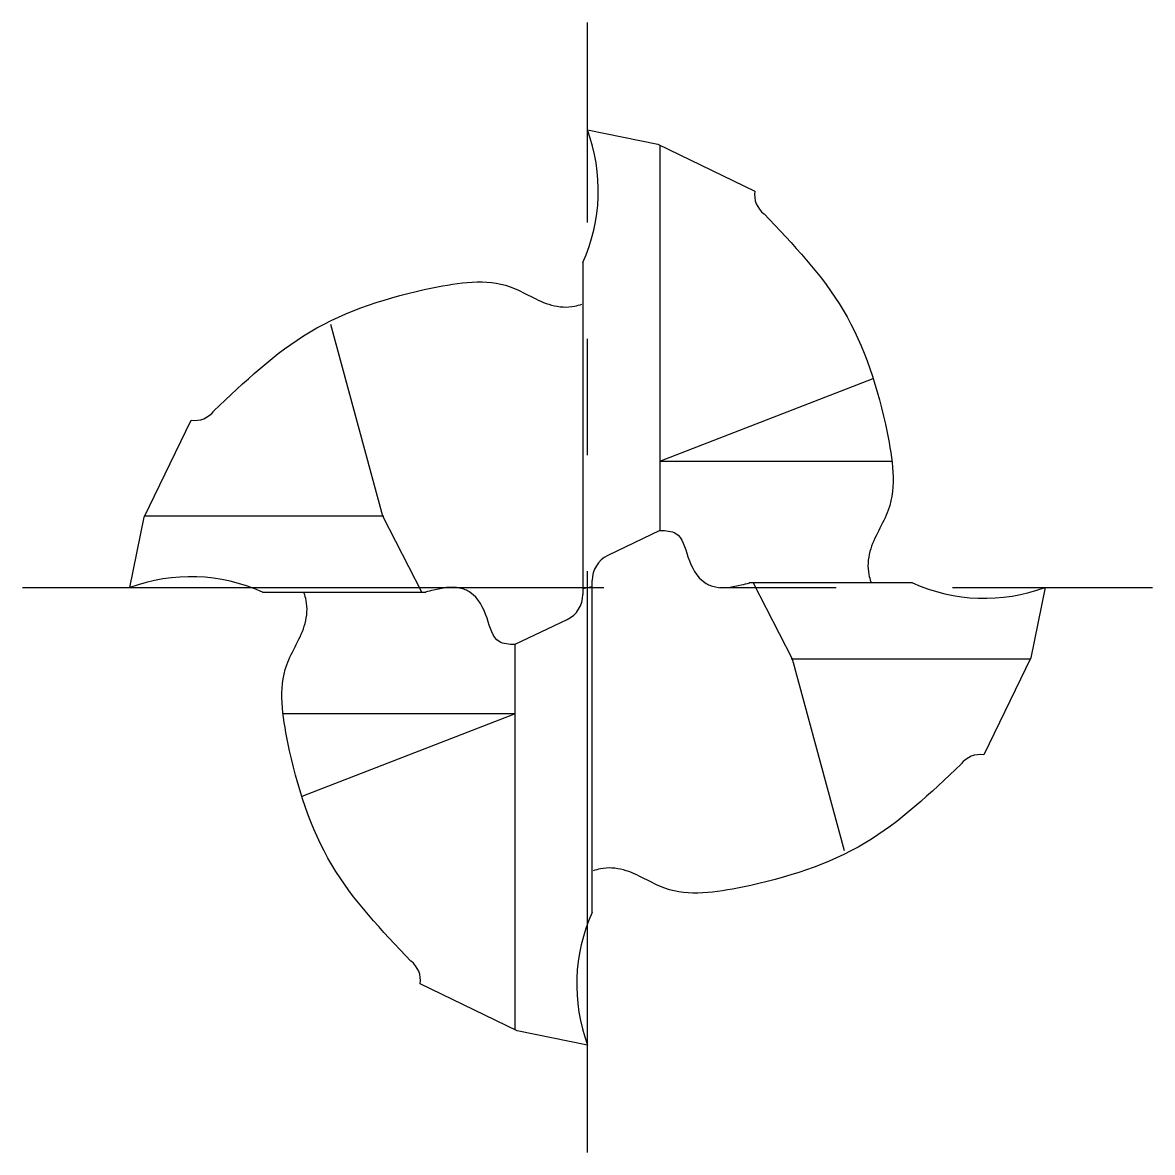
# Model space of a CAD drawing. Header units: millimetres. Extents: x -6.2 to 6.2, y -6.2 to 6.2.
import ezdxf

# ---------------------------------------------------------------- set-up
doc = ezdxf.new("R2010")
doc.units = ezdxf.units.MM
doc.linetypes.add('ACAD_ISO04W100', pattern=[30, 24, -3, 0, -3])
doc.linetypes.add('CENTER', pattern=[50.8, 31.75, -6.35, 6.35, -6.35])
for name, color, linetype in [('中心线', 2, 'ACAD_ISO04W100'), ('保护层', 7, 'Continuous'), ('轮廓', 4, 'Continuous')]:
    doc.layers.add(name, color=color, linetype=linetype)

# ---------------------------------------------------------------- blocks, each defined once
blk = doc.blocks.new('*U1')
at = {"layer": '保护层'}
for p, q in [((0.165, 0.415), (-1.616, 0.415)), ((-1.159, -0.415), (1.455, -0.415))]:
    blk.add_line(p, q, dxfattribs=at)
at = {"layer": '保护层', "linetype": 'Continuous'}
blk.add_arc((0.953, 2.162), 1.916, 245.7453, 290.2344, dxfattribs=at)
blk = doc.blocks.new('*U0')
at = {"layer": '保护层', "rotation": 180}
blk.add_blockref('*U1', (303.54, 162.295), dxfattribs=at)
at = {"layer": '保护层'}
blk.add_blockref('*U1', (310.308, 161.567), dxfattribs=at)

msp = doc.modelspace()

# ---------------------------------------------------------------- linework, layer by layer
at = {"layer": '中心线', "linetype": 'CENTER', "ltscale": 0.2}
for p, q in [((0, -6.173), (0, 6.173)), ((-6.173, 0), (6.173, 0))]:
    msp.add_line(p, q, dxfattribs=at)
at = {"layer": '轮廓', "linetype": 'Continuous'}
for p, q in [((0, 5), (0.77, 4.844)), ((0.77, 4.844), (1.83, 4.331)), ((0.79, 4.832), (0.79, 0.622)), ((-0.051, 3.55), (-0.051, -0.078)), ((-4.844, 0.77), (-4.331, 1.83)), ((-5, 0), (-4.844, 0.77)), ((0.792, 0.623), (0.221, 0.348)), ((-0.051, -0.011), (0.051, 0.011)), ((0.052, -2.51), (0.051, 0.078)), ((0.051, -3.55), (0.051, 0.078)), ((5, 0), (4.844, -0.77)), ((-0.79, -0.621), (-0.221, -0.348)), ((-0.79, -4.832), (-0.79, -0.622)), ((4.844, -0.77), (4.331, -1.83)), ((-0.77, -4.844), (-1.83, -4.331)), ((-0.77, -4.844), (-1.83, -4.331)), ((0, -5), (-0.77, -4.844)), ((0, -5), (-0.77, -4.844))]:
    msp.add_line(p, q, dxfattribs=at)
at = {"layer": '轮廓'}
for p, q in [((-2.236, 0.779), (-2.806, 2.875)), ((0.789, 1.38), (3.122, 2.283)), ((0.789, 1.38), (3.327, 1.38)), ((-2.225, 0.779), (-4.839, 0.779)), ((-1.812, -0.051), (-2.236, 0.779)), ((3.55, 0.051), (1.769, 0.051)), ((1.812, 0.051), (2.236, -0.779)), ((-3.55, -0.051), (-1.769, -0.051)), ((2.225, -0.779), (4.839, -0.779)), ((2.236, -0.779), (2.806, -2.875)), ((-0.789, -1.38), (-3.327, -1.38)), ((-0.789, -1.38), (-3.122, -2.283))]:
    msp.add_line(p, q, dxfattribs=at)
at = {"layer": '轮廓', "linetype": 'Continuous'}
for centre, radius, start, end in [((-1.798, 4.337), 1.916, 335.7453, 20.2344), ((2.084, 4.289), 0.258, 170.6287, 232.9652), ((-4.289, 2.084), 0.258, 260.6287, 322.9652), ((0.351, 0.078), 0.3, 115.6592, 180.0218), ((-4.337, -1.798), 1.916, 65.7453, 110.2344), ((-4.337, -1.798), 1.916, 65.7453, 110.2344), ((4.337, 1.798), 1.916, 245.7453, 290.2344), ((-0.351, -0.078), 0.3, 295.6246, 0), ((4.289, -2.084), 0.258, 80.6287, 142.9652), ((1.798, -4.337), 1.916, 155.7453, 200.2344), ((1.798, -4.337), 1.916, 155.7453, 200.2344), ((-2.084, -4.289), 0.258, 350.6287, 52.9652), ((-2.084, -4.289), 0.258, 350.6287, 52.9652)]:
    msp.add_arc(centre, radius, start, end, dxfattribs=at)
at = {"layer": '轮廓'}
for points in [[(1.929, 4.083), (2.793, 3.032), (3.274, 1.693), (3.286, 0.846), (3.086, 0.392), (3.074, 0.141), (3.095, 0.061)], [(-4.083, 1.929), (-3.032, 2.793), (-1.693, 3.274), (-0.846, 3.286), (-0.392, 3.086), (-0.141, 3.074), (-0.061, 3.095)], [(-1.929, -4.083), (-2.793, -3.032), (-3.274, -1.693), (-3.286, -0.846), (-3.086, -0.392), (-3.074, -0.141), (-3.095, -0.061)], [(4.083, -1.929), (3.032, -2.793), (1.693, -3.274), (0.846, -3.286), (0.392, -3.086), (0.141, -3.074), (0.061, -3.095)]]:
    msp.add_spline(points, degree=3, dxfattribs=at)
for points in [[(0.792, 0.623), (0.856, 0.621), (1.025, 0.615), (1.093, 0.307), (1.209, 0.076), (1.448, -0.023), (1.619, 0.013), (1.74, 0.043), (1.769, 0.051)], [(-0.792, -0.623), (-0.856, -0.621), (-1.025, -0.615), (-1.093, -0.307), (-1.209, -0.076), (-1.448, 0.023), (-1.619, -0.013), (-1.74, -0.043), (-1.769, -0.051)]]:
    msp.add_open_spline(points, degree=3, knots=[0, 0, 0, 0, 0.177184, 0.464601, 0.802104, 0.926574, 1.209859, 1.300751, 1.300751, 1.300751, 1.300751], dxfattribs=at)

# ---------------------------------------------------------------- block references
msp.add_blockref('*U0', (-306.924, -161.931), dxfattribs=at)

doc.saveas('drawing.dxf')
